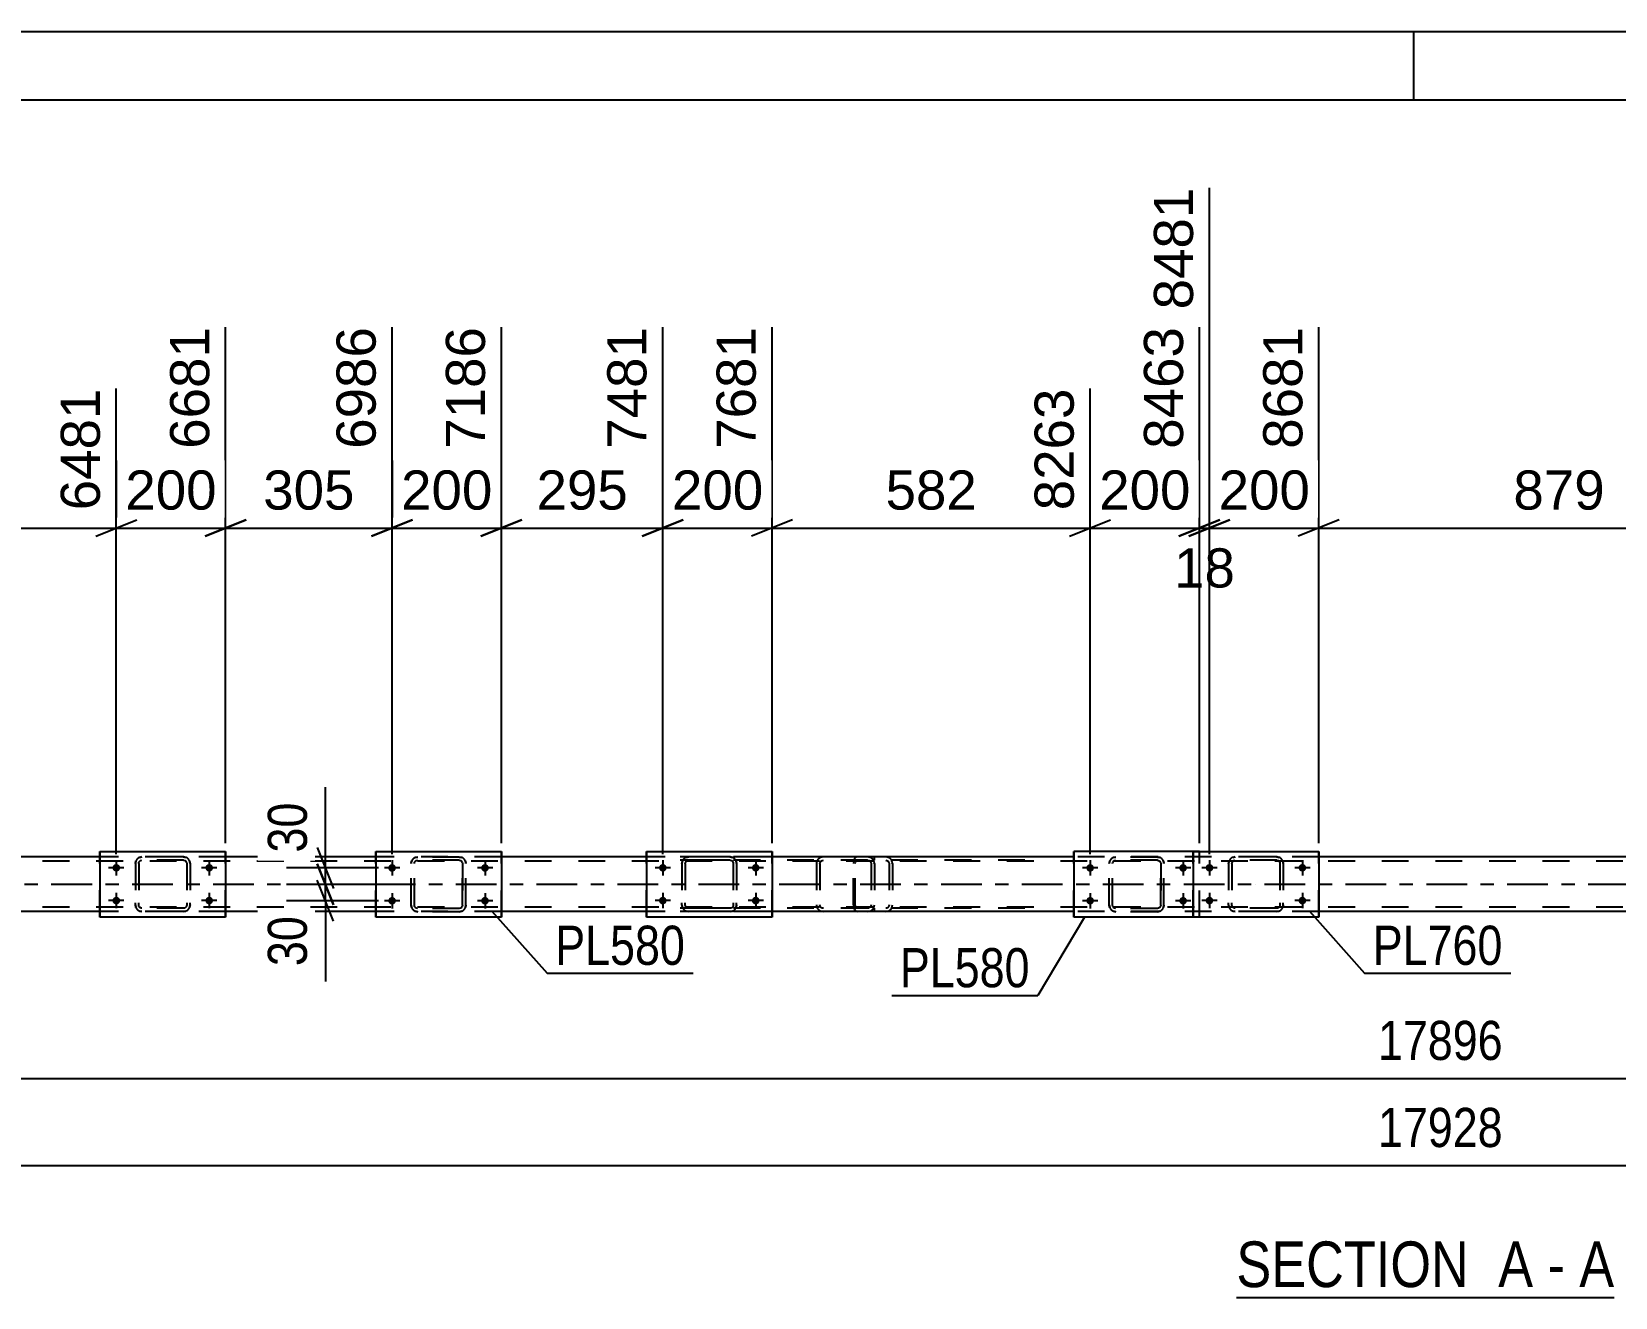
# Model space of a CAD drawing. Header units: millimetres. Extents: x -106 to 735, y -422 to 172.
# Drawn here: x 213.7 to 329.6, y 79.1 to 171.7 of the extents above; entities that cross this region are included whole.
import ezdxf

# ---------------------------------------------------------------- set-up
doc = ezdxf.new("R2010")
doc.units = ezdxf.units.MM
doc.linetypes.add('DXK_LINE_DOT2', pattern=[3.9198, 1.9599, -1.9599])
doc.linetypes.add('DXK_LINE_DOT3', pattern=[5.9187, 2.979, -0.9799, 0.9799, -0.9799])
doc.styles.add('Arial', font='ARIAL.TTF', dxfattribs={"height": 0.2})
doc.styles.add('Arial Narrow', font='ARIALN.TTF', dxfattribs={"height": 0.2})

# ---------------------------------------------------------------- blocks, each defined once
blk = doc.blocks.new('Unknown-717034374-1133')
at = {"color": 5, "linetype": 'Continuous'}
for p, q in [((734.87, 171.74), (-106.13, 171.74)), ((314.87, 166.74), (314.87, 171.74)), ((729.87, 166.74), (-101.13, 166.74))]:
    blk.add_line(p, q, dxfattribs=at)
blk = doc.blocks.new('Unknown-717034374-11 - 5798')
at = {"color": 6, "linetype": 'Continuous'}
blk.add_line((301.89, 79.13), (329.54, 79.13), dxfattribs=at)
at = {"color": 0, "linetype": 'Continuous'}
for points in [[(320, 79.88), (320, 83.38), (301.89, 83.38), (301.89, 79.88)], [(323.61, 79.88), (323.61, 83.38), (321.05, 83.38), (321.05, 79.88)], [(325.93, 79.88), (325.93, 83.38), (324.66, 83.38), (324.66, 79.88)], [(329.54, 79.88), (329.54, 83.38), (326.98, 83.38), (326.98, 79.88)]]:
    blk.add_wipeout(points, dxfattribs=at)
at = {"color": 7, "linetype": 'Continuous', "style": 'Arial Narrow'}
for s, p in [('SECTION ', (301.89, 79.88)), ('A', (321.05, 79.88)), ('A', (326.98, 79.88)), ('-', (324.66, 79.88))]:
    blk.add_text(s, height=3.34, dxfattribs=at).set_placement(p)
blk = doc.blocks.new('Part-717034374-5879 - 5798')
at = {"color": 7, "linetype": 'DXK_LINE_DOT2'}
for p, q in [((274.03, 111.32), (273.95, 111.21)), ((274.14, 111.36), (274.03, 111.32)), ((286.42, 111.36), (274.14, 111.36)), ((275.41, 111.12), (275.41, 111.36)), ((276.42, 111.32), (276.23, 111.36)), ((273.89, 111.06), (273.87, 110.88)), ((273.87, 107.84), (273.87, 110.88)), ((273.95, 111.21), (273.89, 111.06)), ((274, 110.88), (274.01, 110.97)), ((274, 107.84), (274, 110.88)), ((274.01, 110.97), (274.04, 111.04)), ((274.04, 111.04), (274.08, 111.1)), ((274.08, 111.1), (274.14, 111.12)), ((286.42, 111.12), (274.14, 111.12)), ((276.23, 111.12), (276.32, 111.1)), ((276.32, 111.1), (276.41, 111.04)), ((276.41, 111.04), (276.46, 110.97)), ((276.46, 110.97), (276.48, 110.88)), ((276.48, 110.88), (276.48, 107.84)), ((276.71, 110.96), (276.69, 111.06)), ((276.73, 110.88), (276.71, 110.96)), ((276.73, 110.88), (276.73, 107.84)), ((273.87, 107.84), (273.89, 107.65)), ((274.01, 107.74), (274, 107.84)), ((276.48, 107.84), (276.46, 107.74)), ((276.71, 107.75), (276.73, 107.84)), ((273.89, 107.65), (273.95, 107.5)), ((273.95, 107.5), (274.03, 107.39)), ((274.04, 107.67), (274.01, 107.74)), ((274.03, 107.39), (274.14, 107.36)), ((274.08, 107.61), (274.04, 107.67)), ((274.14, 107.6), (274.08, 107.61)), ((286.42, 107.6), (274.14, 107.6)), ((286.42, 107.36), (274.14, 107.36)), ((275.41, 107.36), (275.41, 107.6)), ((276.32, 107.61), (276.23, 107.6)), ((276.23, 107.36), (276.42, 107.39)), ((276.41, 107.67), (276.32, 107.61)), ((276.46, 107.74), (276.41, 107.67)), ((276.69, 107.65), (276.71, 107.75))]:
    blk.add_line(p, q, dxfattribs=at)
for centre, start, end in [((276.24, 110.86), 23.8494, 68.8059), ((276.24, 107.85), 291.1941, 336.1506)]:
    blk.add_arc(centre, 0.492, start, end, dxfattribs=at)
blk = doc.blocks.new('Part-717034374-5827 - 5798')
at = {"color": 7, "linetype": 'DXK_LINE_DOT2'}
for p, q in [((221.62, 111.32), (221.81, 111.36)), ((221.81, 111.36), (221.62, 111.32)), ((224.85, 111.36), (221.81, 111.36)), ((224.85, 111.36), (225.03, 111.32)), ((225.03, 111.32), (224.85, 111.36)), ((221.33, 110.88), (221.36, 111.06)), ((221.36, 111.06), (221.33, 110.88)), ((221.33, 110.88), (221.33, 107.84)), ((221.57, 110.88), (221.58, 110.97)), ((221.57, 110.88), (221.57, 107.84)), ((221.58, 110.97), (221.64, 111.04)), ((221.64, 111.04), (221.71, 111.1)), ((221.71, 111.1), (221.81, 111.12)), ((224.85, 111.12), (221.81, 111.12)), ((224.85, 111.12), (224.94, 111.1)), ((224.94, 111.1), (225.01, 111.04)), ((225.01, 111.04), (225.07, 110.97)), ((225.07, 110.97), (225.09, 110.88)), ((225.09, 110.88), (225.09, 107.84)), ((225.29, 111.06), (225.33, 110.88)), ((225.33, 110.88), (225.29, 111.06)), ((225.33, 110.88), (225.33, 107.84)), ((221.33, 107.84), (221.33, 108)), ((221.36, 107.65), (221.33, 107.84)), ((221.33, 107.84), (221.36, 107.65)), ((221.57, 107.84), (221.57, 108)), ((221.58, 107.74), (221.57, 107.84)), ((225.09, 107.84), (225.07, 107.74)), ((225.09, 108), (225.09, 107.84)), ((225.33, 107.84), (225.29, 107.65)), ((225.29, 107.65), (225.33, 107.84)), ((225.33, 107.84), (225.33, 108)), ((221.64, 107.67), (221.58, 107.74)), ((221.81, 107.36), (221.62, 107.39)), ((221.62, 107.39), (221.81, 107.36)), ((221.71, 107.61), (221.64, 107.67)), ((221.81, 107.6), (221.71, 107.61)), ((224.85, 107.6), (221.81, 107.6)), ((224.85, 107.36), (221.81, 107.36)), ((224.94, 107.61), (224.85, 107.6)), ((225.03, 107.39), (224.85, 107.36)), ((224.85, 107.36), (225.03, 107.39)), ((225.01, 107.67), (224.94, 107.61)), ((225.07, 107.74), (225.01, 107.67))]:
    blk.add_line(p, q, dxfattribs=at)
at = {"color": 7, "linetype": 'DXK_LINE_DOT3'}
blk.add_line((223.33, 109.36), (223.33, 109.36), dxfattribs=at)
at = {"color": 7, "linetype": 'DXK_LINE_DOT2'}
for centre, start, end in [((221.81, 110.88), 112.5, 157.5), ((221.81, 110.88), 112.5, 157.5), ((224.85, 110.88), 22.5, 67.5), ((224.85, 110.88), 22.5, 67.5), ((221.81, 107.84), 202.5, 247.5), ((221.81, 107.84), 202.5, 247.5), ((224.85, 107.84), 292.5, 337.5), ((224.85, 107.84), 292.5, 337.5)]:
    blk.add_arc(centre, 0.48, start, end, dxfattribs=at)
blk = doc.blocks.new('Part-717034374-5832 - 5798')
at = {"color": 2, "linetype": 'Continuous'}
for p, q in [((238.91, 111.75), (238.91, 106.95)), ((238.91, 111.75), (248.11, 111.75)), ((248.11, 111.75), (248.11, 106.95)), ((248.11, 106.95), (238.91, 106.95))]:
    blk.add_line(p, q, dxfattribs=at)
at = {"color": 7, "linetype": 'DXK_LINE_DOT2'}
for p, q in [((238.91, 106.95), (238.91, 111.75)), ((248.11, 106.95), (248.11, 111.75))]:
    blk.add_line(p, q, dxfattribs=at)
blk = doc.blocks.new('Part-717034374-5835 - 5798')
at = {"color": 7, "linetype": 'DXK_LINE_DOT2'}
for p, q in [((261.62, 111.32), (261.8, 111.36)), ((261.8, 111.36), (261.62, 111.32)), ((264.84, 111.36), (261.8, 111.36)), ((264.84, 111.36), (265.03, 111.32)), ((265.03, 111.32), (264.84, 111.36)), ((261.32, 110.88), (261.36, 111.06)), ((261.36, 111.06), (261.32, 110.88)), ((261.32, 110.88), (261.32, 107.84)), ((261.56, 110.88), (261.58, 110.97)), ((261.56, 110.88), (261.56, 107.84)), ((261.58, 110.97), (261.64, 111.04)), ((261.64, 111.04), (261.71, 111.1)), ((261.71, 111.1), (261.8, 111.12)), ((264.84, 111.12), (261.8, 111.12)), ((264.84, 111.12), (264.94, 111.1)), ((264.94, 111.1), (265.01, 111.04)), ((265.01, 111.04), (265.07, 110.97)), ((265.07, 110.97), (265.08, 110.88)), ((265.08, 110.88), (265.08, 107.84)), ((265.29, 111.06), (265.32, 110.88)), ((265.32, 110.88), (265.29, 111.06)), ((265.32, 110.88), (265.32, 107.84)), ((261.32, 107.84), (261.32, 108)), ((261.36, 107.65), (261.32, 107.84)), ((261.32, 107.84), (261.36, 107.65)), ((261.56, 107.84), (261.56, 108)), ((261.58, 107.74), (261.56, 107.84)), ((265.08, 107.84), (265.07, 107.74)), ((265.08, 108), (265.08, 107.84)), ((265.32, 107.84), (265.29, 107.65)), ((265.29, 107.65), (265.32, 107.84)), ((265.32, 107.84), (265.32, 108)), ((261.64, 107.67), (261.58, 107.74)), ((261.8, 107.36), (261.62, 107.39)), ((261.62, 107.39), (261.8, 107.36)), ((261.71, 107.61), (261.64, 107.67)), ((261.8, 107.6), (261.71, 107.61)), ((264.84, 107.6), (261.8, 107.6)), ((264.84, 107.36), (261.8, 107.36)), ((264.94, 107.61), (264.84, 107.6)), ((265.03, 107.39), (264.84, 107.36)), ((264.84, 107.36), (265.03, 107.39)), ((265.01, 107.67), (264.94, 107.61)), ((265.07, 107.74), (265.01, 107.67))]:
    blk.add_line(p, q, dxfattribs=at)
at = {"color": 7, "linetype": 'DXK_LINE_DOT3'}
blk.add_line((263.32, 109.36), (263.32, 109.36), dxfattribs=at)
at = {"color": 7, "linetype": 'DXK_LINE_DOT2'}
for centre, start, end in [((261.8, 110.88), 112.5, 157.5), ((261.8, 110.88), 112.5, 157.5), ((264.84, 110.88), 22.5, 67.5), ((264.84, 110.88), 22.5, 67.5), ((261.8, 107.84), 202.5, 247.5), ((261.8, 107.84), 202.5, 247.5), ((264.84, 107.84), 292.5, 337.5), ((264.84, 107.84), 292.5, 337.5)]:
    blk.add_arc(centre, 0.48, start, end, dxfattribs=at)
blk = doc.blocks.new('Part-717034374-5840 - 5798')
at = {"color": 2, "linetype": 'Continuous'}
for p, q in [((289.99, 111.75), (289.99, 106.95)), ((298.72, 111.75), (289.99, 111.75)), ((299.19, 106.95), (289.99, 106.95)), ((299.19, 106.96), (299.19, 106.95))]:
    blk.add_line(p, q, dxfattribs=at)
at = {"color": 7, "linetype": 'DXK_LINE_DOT2'}
for p, q in [((289.99, 106.95), (289.99, 111.75)), ((299.19, 111.75), (298.72, 111.75)), ((299.19, 106.95), (299.19, 111.75))]:
    blk.add_line(p, q, dxfattribs=at)
blk = doc.blocks.new('Part-717034374-5843 - 5798')
at = {"color": 7, "linetype": 'DXK_LINE_DOT2'}
for p, q in [((301.62, 111.32), (301.8, 111.36)), ((301.8, 111.36), (301.62, 111.32)), ((304.84, 111.36), (301.8, 111.36)), ((304.84, 111.36), (305.03, 111.32)), ((305.03, 111.32), (304.84, 111.36)), ((301.32, 110.88), (301.36, 111.06)), ((301.36, 111.06), (301.32, 110.88)), ((301.32, 110.88), (301.32, 107.84)), ((301.56, 110.88), (301.58, 110.97)), ((301.56, 110.88), (301.56, 107.84)), ((301.58, 110.97), (301.63, 111.04)), ((301.63, 111.04), (301.71, 111.1)), ((301.71, 111.1), (301.8, 111.12)), ((304.84, 111.12), (301.8, 111.12)), ((304.84, 111.12), (304.94, 111.1)), ((304.94, 111.1), (305.01, 111.04)), ((305.01, 111.04), (305.07, 110.97)), ((305.07, 110.97), (305.08, 110.88)), ((305.08, 110.88), (305.08, 107.84)), ((305.29, 111.06), (305.32, 110.88)), ((305.32, 110.88), (305.29, 111.06)), ((305.32, 110.88), (305.32, 107.84)), ((301.32, 107.84), (301.32, 108)), ((301.36, 107.65), (301.32, 107.84)), ((301.32, 107.84), (301.36, 107.65)), ((301.56, 107.84), (301.56, 108)), ((301.58, 107.74), (301.56, 107.84)), ((305.08, 107.84), (305.07, 107.74)), ((305.08, 108), (305.08, 107.84)), ((305.32, 107.84), (305.29, 107.65)), ((305.29, 107.65), (305.32, 107.84)), ((305.32, 107.84), (305.32, 108)), ((301.63, 107.67), (301.58, 107.74)), ((301.8, 107.36), (301.62, 107.39)), ((301.62, 107.39), (301.8, 107.36)), ((301.71, 107.61), (301.63, 107.67)), ((301.8, 107.6), (301.71, 107.61)), ((304.84, 107.6), (301.8, 107.6)), ((304.84, 107.36), (301.8, 107.36)), ((304.94, 107.61), (304.84, 107.6)), ((305.03, 107.39), (304.84, 107.36)), ((304.84, 107.36), (305.03, 107.39)), ((305.01, 107.67), (304.94, 107.61)), ((305.07, 107.74), (305.01, 107.67))]:
    blk.add_line(p, q, dxfattribs=at)
at = {"color": 7, "linetype": 'DXK_LINE_DOT3'}
blk.add_line((303.32, 109.36), (303.32, 109.36), dxfattribs=at)
at = {"color": 7, "linetype": 'DXK_LINE_DOT2'}
for centre, start, end in [((301.8, 110.88), 112.5, 157.5), ((301.8, 110.88), 112.5, 157.5), ((304.84, 110.88), 22.5, 67.5), ((304.84, 110.88), 22.5, 67.5), ((301.8, 107.84), 202.5, 247.5), ((301.8, 107.84), 202.5, 247.5), ((304.84, 107.84), 292.5, 337.5), ((304.84, 107.84), 292.5, 337.5)]:
    blk.add_arc(centre, 0.48, start, end, dxfattribs=at)
blk = doc.blocks.new('Part-717034374-5848 - 5798')
at = {"color": 2, "linetype": 'Continuous'}
for p, q in [((298.72, 111.76), (298.72, 106.96)), ((298.72, 111.76), (307.92, 111.76)), ((307.92, 111.76), (307.92, 106.96)), ((307.92, 106.96), (298.72, 106.96))]:
    blk.add_line(p, q, dxfattribs=at)
at = {"color": 7, "linetype": 'DXK_LINE_DOT2'}
for p, q in [((298.72, 106.96), (298.72, 111.76)), ((307.92, 106.96), (307.92, 111.76))]:
    blk.add_line(p, q, dxfattribs=at)
blk = doc.blocks.new('Part-717034374-5901 - 5798')
at = {"color": 7, "linetype": 'DXK_LINE_DOT2'}
for p, q in [((274.9, 111.36), (259.77, 111.36)), ((271.67, 111.36), (271.47, 111.32)), ((275.1, 111.32), (274.9, 111.36)), ((274.9, 111.12), (259.77, 111.12)), ((271.17, 110.96), (271.16, 110.88)), ((271.16, 110.88), (271.16, 107.84)), ((271.2, 111.06), (271.17, 110.96)), ((271.41, 110.88), (271.43, 110.97)), ((271.41, 110.88), (271.41, 107.84)), ((271.43, 110.97), (271.49, 111.04)), ((271.49, 111.04), (271.57, 111.1)), ((271.57, 111.1), (271.67, 111.12)), ((274.9, 111.12), (275, 111.1)), ((275, 111.1), (275.08, 111.04)), ((275.08, 111.04), (275.14, 110.97)), ((275.14, 110.97), (275.16, 110.88)), ((275.16, 110.88), (275.16, 107.84)), ((275.39, 110.96), (275.37, 111.06)), ((275.41, 110.88), (275.39, 110.96)), ((275.41, 110.88), (275.41, 107.84)), ((271.16, 107.84), (271.17, 107.75)), ((271.43, 107.74), (271.41, 107.84)), ((275.16, 107.84), (275.14, 107.74)), ((275.39, 107.75), (275.41, 107.84)), ((274.9, 107.6), (259.77, 107.6)), ((274.9, 107.36), (259.77, 107.36)), ((271.17, 107.75), (271.2, 107.65)), ((271.49, 107.67), (271.43, 107.74)), ((271.47, 107.39), (271.67, 107.36)), ((271.57, 107.61), (271.49, 107.67)), ((271.67, 107.6), (271.57, 107.61)), ((275, 107.61), (274.9, 107.6)), ((274.9, 107.36), (275.1, 107.39)), ((275.08, 107.67), (275, 107.61)), ((275.14, 107.74), (275.08, 107.67)), ((275.37, 107.65), (275.39, 107.75))]:
    blk.add_line(p, q, dxfattribs=at)
for centre, start, end in [((271.65, 110.85), 110.7583, 155.68), ((274.92, 110.85), 24.32, 69.2417), ((271.65, 107.86), 204.32, 249.2417), ((274.92, 107.86), 290.7583, 335.68)]:
    blk.add_arc(centre, 0.496, start, end, dxfattribs=at)
blk = doc.blocks.new('Part-717034374-5970 - 5798')
at = {"color": 2, "linetype": 'Continuous'}
for p, q in [((218.73, 111.36), (197.03, 111.36)), ((238.91, 111.36), (227.93, 111.36)), ((258.72, 111.36), (248.11, 111.36)), ((289.99, 111.36), (267.92, 111.36)), ((340.96, 111.36), (307.92, 111.36)), ((218.73, 107.36), (197.03, 107.36)), ((238.91, 107.36), (227.93, 107.36)), ((258.72, 107.36), (248.11, 107.36)), ((289.99, 107.36), (267.92, 107.36)), ((340.96, 107.36), (307.92, 107.36))]:
    blk.add_line(p, q, dxfattribs=at)
at = {"color": 7, "linetype": 'DXK_LINE_DOT2'}
for p, q in [((227.93, 111.36), (218.73, 111.36)), ((248.11, 111.36), (238.91, 111.36)), ((267.92, 111.36), (258.72, 111.36)), ((307.92, 111.36), (289.99, 111.36)), ((635.92, 111.04), (-39.33, 111.04)), ((635.92, 107.68), (-39.33, 107.68)), ((227.93, 107.36), (218.73, 107.36)), ((248.11, 107.36), (238.91, 107.36)), ((267.92, 107.36), (258.72, 107.36)), ((307.92, 107.36), (289.99, 107.36))]:
    blk.add_line(p, q, dxfattribs=at)
at = {"color": 7, "linetype": 'DXK_LINE_DOT3'}
blk.add_line((-39.33, 109.36), (635.92, 109.36), dxfattribs=at)
blk = doc.blocks.new('Bolt-717034374-6019 - 5798')
at = {"linetype": 'Continuous'}
for points in [[(240.11, 110.27, -1), (240.11, 110.83, -1)], [(246.91, 110.27, -1), (246.91, 110.83, -1)], [(240.11, 107.87, -1), (240.11, 108.43, -1)], [(246.91, 107.87, -1), (246.91, 108.43, -1)]]:
    blk.add_hatch(color=1, dxfattribs=at).paths.add_polyline_path(points)
at = {"color": 1, "linetype": 'Continuous'}
for p, q in [((240.67, 110.55), (239.55, 110.55)), ((240.11, 111.11), (240.11, 109.99)), ((247.47, 110.55), (246.35, 110.55)), ((246.91, 111.11), (246.91, 109.99)), ((240.67, 108.15), (239.55, 108.15)), ((240.11, 108.71), (240.11, 107.59)), ((247.47, 108.15), (246.35, 108.15)), ((246.91, 108.71), (246.91, 107.59))]:
    blk.add_line(p, q, dxfattribs=at)
blk = doc.blocks.new('Bolt-717034374-6020 - 5798')
at = {"linetype": 'Continuous'}
for points in [[(219.93, 110.28, -1), (219.93, 110.84, -1)], [(226.73, 110.28, -1), (226.73, 110.84, -1)], [(219.93, 107.88, -1), (219.93, 108.44, -1)], [(226.73, 107.88, -1), (226.73, 108.44, -1)]]:
    blk.add_hatch(color=1, dxfattribs=at).paths.add_polyline_path(points)
at = {"color": 1, "linetype": 'Continuous'}
for p, q in [((220.49, 110.56), (219.37, 110.56)), ((219.93, 111.12), (219.93, 110)), ((227.29, 110.56), (226.17, 110.56)), ((226.73, 111.12), (226.73, 110)), ((220.49, 108.16), (219.37, 108.16)), ((219.93, 108.72), (219.93, 107.6)), ((227.29, 108.16), (226.17, 108.16)), ((226.73, 108.72), (226.73, 107.6))]:
    blk.add_line(p, q, dxfattribs=at)
blk = doc.blocks.new('Bolt-717034374-6021 - 5798')
at = {"linetype": 'Continuous'}
for points in [[(291.19, 110.27, -1), (291.19, 110.83, -1)], [(297.99, 110.27, -1), (297.99, 110.83, -1)], [(291.19, 107.87, -1), (291.19, 108.43, -1)], [(297.99, 107.87, -1), (297.99, 108.43, -1)]]:
    blk.add_hatch(color=1, dxfattribs=at).paths.add_polyline_path(points)
at = {"color": 1, "linetype": 'Continuous'}
for p, q in [((291.75, 110.55), (290.63, 110.55)), ((291.19, 111.11), (291.19, 109.99)), ((298.55, 110.55), (297.43, 110.55)), ((297.99, 111.11), (297.99, 109.99)), ((291.75, 108.15), (290.63, 108.15)), ((291.19, 108.71), (291.19, 107.59)), ((298.55, 108.15), (297.43, 108.15)), ((297.99, 108.71), (297.99, 107.59))]:
    blk.add_line(p, q, dxfattribs=at)
blk = doc.blocks.new('Bolt-717034374-6022 - 5798')
at = {"linetype": 'Continuous'}
for points in [[(259.92, 110.28, -1), (259.92, 110.84, -1)], [(266.72, 110.28, -1), (266.72, 110.84, -1)], [(259.92, 107.88, -1), (259.92, 108.44, -1)], [(266.72, 107.88, -1), (266.72, 108.44, -1)]]:
    blk.add_hatch(color=1, dxfattribs=at).paths.add_polyline_path(points)
at = {"color": 1, "linetype": 'Continuous'}
for p, q in [((260.48, 110.56), (259.36, 110.56)), ((259.92, 111.12), (259.92, 110)), ((267.28, 110.56), (266.16, 110.56)), ((266.72, 111.12), (266.72, 110)), ((260.48, 108.16), (259.36, 108.16)), ((259.92, 108.72), (259.92, 107.6)), ((267.28, 108.16), (266.16, 108.16)), ((266.72, 108.72), (266.72, 107.6))]:
    blk.add_line(p, q, dxfattribs=at)
blk = doc.blocks.new('Bolt-717034374-6023 - 5798')
at = {"linetype": 'Continuous'}
for points in [[(299.92, 110.28, -1), (299.92, 110.84, -1)], [(306.72, 110.28, -1), (306.72, 110.84, -1)], [(299.92, 107.88, -1), (299.92, 108.44, -1)], [(306.72, 107.88, -1), (306.72, 108.44, -1)]]:
    blk.add_hatch(color=1, dxfattribs=at).paths.add_polyline_path(points)
at = {"color": 1, "linetype": 'Continuous'}
for p, q in [((300.48, 110.56), (299.36, 110.56)), ((299.92, 111.12), (299.92, 110)), ((307.28, 110.56), (306.16, 110.56)), ((306.72, 111.12), (306.72, 110)), ((300.48, 108.16), (299.36, 108.16)), ((299.92, 108.72), (299.92, 107.6)), ((307.28, 108.16), (306.16, 108.16)), ((306.72, 108.72), (306.72, 107.6))]:
    blk.add_line(p, q, dxfattribs=at)
blk = doc.blocks.new('Part-717034374-6077 - 5798')
at = {"color": 7, "linetype": 'DXK_LINE_DOT2'}
for p, q in [((292.88, 111.32), (293.07, 111.35)), ((293.07, 111.35), (292.88, 111.32)), ((296.11, 111.35), (293.07, 111.35)), ((296.11, 111.35), (296.29, 111.32)), ((296.29, 111.32), (296.11, 111.35)), ((292.59, 110.87), (292.62, 111.06)), ((292.62, 111.06), (292.59, 110.87)), ((292.59, 107.83), (292.59, 110.87)), ((292.59, 107.83), (292.59, 110.87)), ((292.83, 110.87), (292.84, 110.97)), ((292.83, 107.83), (292.83, 110.87)), ((292.83, 107.83), (292.83, 110.87)), ((292.84, 110.97), (292.9, 111.04)), ((292.9, 111.04), (292.97, 111.1)), ((292.97, 111.1), (293.07, 111.11)), ((296.11, 111.11), (293.07, 111.11)), ((296.11, 111.11), (296.2, 111.1)), ((296.2, 111.1), (296.28, 111.04)), ((296.28, 111.04), (296.33, 110.97)), ((296.33, 110.97), (296.35, 110.87)), ((296.35, 107.83), (296.35, 110.87)), ((296.35, 110.87), (296.35, 107.83)), ((296.55, 111.06), (296.59, 110.87)), ((296.59, 110.87), (296.55, 111.06)), ((296.59, 107.83), (296.59, 110.87)), ((296.59, 107.83), (296.59, 110.87)), ((292.62, 107.65), (292.59, 107.83)), ((292.59, 107.83), (292.62, 107.65)), ((292.84, 107.74), (292.83, 107.83)), ((296.35, 107.83), (296.33, 107.74)), ((296.59, 107.83), (296.55, 107.65)), ((296.55, 107.65), (296.59, 107.83)), ((292.9, 107.66), (292.84, 107.74)), ((293.07, 107.35), (292.88, 107.39)), ((292.88, 107.39), (293.07, 107.35)), ((292.97, 107.61), (292.9, 107.66)), ((293.07, 107.59), (292.97, 107.61)), ((296.11, 107.59), (293.07, 107.59)), ((296.11, 107.35), (293.07, 107.35)), ((296.2, 107.61), (296.11, 107.59)), ((296.29, 107.39), (296.11, 107.35)), ((296.11, 107.35), (296.29, 107.39)), ((296.28, 107.66), (296.2, 107.61)), ((296.33, 107.74), (296.28, 107.66))]:
    blk.add_line(p, q, dxfattribs=at)
at = {"color": 7, "linetype": 'DXK_LINE_DOT3'}
blk.add_line((294.59, 109.35), (294.59, 109.35), dxfattribs=at)
at = {"color": 7, "linetype": 'DXK_LINE_DOT2'}
for centre, start, end in [((293.07, 110.87), 112.5, 157.5), ((293.07, 110.87), 112.5, 157.5), ((296.11, 110.87), 22.5, 67.5), ((296.11, 110.87), 22.5, 67.5), ((293.07, 107.83), 202.5, 247.5), ((293.07, 107.83), 202.5, 247.5), ((296.11, 107.83), 292.5, 337.5), ((296.11, 107.83), 292.5, 337.5)]:
    blk.add_arc(centre, 0.48, start, end, dxfattribs=at)
blk = doc.blocks.new('Part-717034374-6105 - 5798')
at = {"color": 2, "linetype": 'Continuous'}
for p, q in [((218.73, 111.76), (218.73, 106.96)), ((218.73, 111.76), (227.93, 111.76)), ((227.93, 111.76), (227.93, 106.96)), ((227.93, 106.96), (218.73, 106.96))]:
    blk.add_line(p, q, dxfattribs=at)
at = {"color": 7, "linetype": 'DXK_LINE_DOT2'}
for p, q in [((218.73, 106.96), (218.73, 111.76)), ((227.93, 106.96), (227.93, 111.76))]:
    blk.add_line(p, q, dxfattribs=at)
blk = doc.blocks.new('Part-717034374-6106 - 5798')
at = {"color": 2, "linetype": 'Continuous'}
for p, q in [((258.72, 111.76), (258.72, 106.96)), ((258.72, 111.76), (267.92, 111.76)), ((267.92, 111.76), (267.92, 106.96)), ((267.92, 106.96), (258.72, 106.96))]:
    blk.add_line(p, q, dxfattribs=at)
at = {"color": 7, "linetype": 'DXK_LINE_DOT2'}
for p, q in [((258.72, 106.96), (258.72, 111.76)), ((267.92, 106.96), (267.92, 111.76))]:
    blk.add_line(p, q, dxfattribs=at)
blk = doc.blocks.new('Part-717034374-7997 - 5798')
at = {"color": 7, "linetype": 'DXK_LINE_DOT2'}
for p, q in [((241.8, 111.32), (241.99, 111.35)), ((241.99, 111.35), (241.8, 111.32)), ((245.03, 111.35), (241.99, 111.35)), ((245.03, 111.35), (245.21, 111.32)), ((245.21, 111.32), (245.03, 111.35)), ((241.51, 110.87), (241.54, 111.06)), ((241.54, 111.06), (241.51, 110.87)), ((241.51, 107.83), (241.51, 110.87)), ((241.51, 107.83), (241.51, 110.87)), ((241.75, 110.87), (241.76, 110.97)), ((241.75, 107.83), (241.75, 110.87)), ((241.75, 107.83), (241.75, 110.87)), ((241.76, 110.97), (241.82, 111.04)), ((241.82, 111.04), (241.89, 111.1)), ((241.89, 111.1), (241.99, 111.11)), ((245.03, 111.11), (241.99, 111.11)), ((245.03, 111.11), (245.12, 111.1)), ((245.12, 111.1), (245.2, 111.04)), ((245.2, 111.04), (245.25, 110.97)), ((245.25, 110.97), (245.27, 110.87)), ((245.27, 107.83), (245.27, 110.87)), ((245.27, 110.87), (245.27, 107.83)), ((245.47, 111.06), (245.51, 110.87)), ((245.51, 110.87), (245.47, 111.06)), ((245.51, 107.83), (245.51, 110.87)), ((245.51, 107.83), (245.51, 110.87)), ((241.54, 107.65), (241.51, 107.83)), ((241.51, 107.83), (241.54, 107.65)), ((241.76, 107.74), (241.75, 107.83)), ((245.27, 107.83), (245.25, 107.74)), ((245.51, 107.83), (245.47, 107.65)), ((245.47, 107.65), (245.51, 107.83)), ((241.82, 107.66), (241.76, 107.74)), ((241.99, 107.35), (241.8, 107.39)), ((241.8, 107.39), (241.99, 107.35)), ((241.89, 107.61), (241.82, 107.66)), ((241.99, 107.59), (241.89, 107.61)), ((245.03, 107.59), (241.99, 107.59)), ((245.03, 107.35), (241.99, 107.35)), ((245.12, 107.61), (245.03, 107.59)), ((245.21, 107.39), (245.03, 107.35)), ((245.03, 107.35), (245.21, 107.39)), ((245.2, 107.66), (245.12, 107.61)), ((245.25, 107.74), (245.2, 107.66))]:
    blk.add_line(p, q, dxfattribs=at)
at = {"color": 7, "linetype": 'DXK_LINE_DOT3'}
blk.add_line((243.51, 109.35), (243.51, 109.35), dxfattribs=at)
at = {"color": 7, "linetype": 'DXK_LINE_DOT2'}
for centre, start, end in [((241.99, 110.87), 112.5, 157.5), ((241.99, 110.87), 112.5, 157.5), ((245.03, 110.87), 22.5, 67.5), ((245.03, 110.87), 22.5, 67.5), ((241.99, 107.83), 202.5, 247.5), ((241.99, 107.83), 202.5, 247.5), ((245.03, 107.83), 292.5, 337.5), ((245.03, 107.83), 292.5, 337.5)]:
    blk.add_arc(centre, 0.48, start, end, dxfattribs=at)
blk = doc.blocks.new('StraightDimension-717034374-10061 - 5798')
at = {"color": 7, "linetype": 'Continuous'}
blk.add_line((-39.33, 95.15), (672.96, 95.15), dxfattribs=at)
at = {"color": 0}
blk.add_wipeout([(321.99, 95.9), (321.99, 100.1), (311.65, 100.1), (311.65, 95.9)], dxfattribs=at)
at = {"color": 3, "style": 'Arial Narrow'}
blk.add_text('17896', height=2.863, dxfattribs=at).set_placement((312.25, 96.5))
blk = doc.blocks.new('StraightDimension-717034374-43782 - 5798')
at = {"color": 7, "linetype": 'Continuous'}
for p, q in [((299.92, 111.56), (299.92, 160.32)), ((299.19, 112.36), (299.19, 150.12)), ((297.69, 134.82), (300.69, 136.02)), ((301.42, 136.02), (298.42, 134.82)), ((299.19, 135.42), (299.92, 135.42))]:
    blk.add_line(p, q, dxfattribs=at)
at = {"color": 0, "linetype": 'Continuous'}
blk.add_wipeout([(299.32, 160.92), (295.12, 160.92), (295.12, 150.82), (299.32, 150.82)], dxfattribs=at)
at = {"color": 3, "linetype": 'Continuous', "style": 'Arial'}
blk.add_text('8481', height=2.865, rotation=90.0002, dxfattribs=at).set_placement((298.72, 151.42))
at = {"color": 0}
blk.add_wipeout([(302.38, 130.47), (302.38, 134.67), (296.73, 134.67), (296.73, 130.47)], dxfattribs=at)
at = {"color": 3, "style": 'Arial'}
blk.add_text('18', height=2.865, dxfattribs=at).set_placement((297.33, 131.07))
blk = doc.blocks.new('StraightDimension-717034374-43784 - 5798')
at = {"color": 7, "linetype": 'Continuous'}
for p, q in [((267.92, 112.36), (267.92, 150.12)), ((291.19, 111.55), (291.19, 145.62)), ((269.42, 136.02), (266.42, 134.82)), ((289.69, 134.82), (292.69, 136.02)), ((267.92, 135.42), (291.19, 135.42))]:
    blk.add_line(p, q, dxfattribs=at)
at = {"color": 0}
blk.add_wipeout([(283.49, 136.17), (283.49, 140.37), (275.62, 140.37), (275.62, 136.17)], dxfattribs=at)
at = {"color": 3, "style": 'Arial'}
blk.add_text('582', height=2.865, dxfattribs=at).set_placement((276.22, 136.77))
at = {"color": 0, "linetype": 'Continuous'}
blk.add_wipeout([(290.59, 146.22), (286.39, 146.22), (286.39, 136.12), (290.59, 136.12)], dxfattribs=at)
at = {"color": 3, "linetype": 'Continuous', "style": 'Arial'}
blk.add_text('8263', height=2.865, rotation=90.0002, dxfattribs=at).set_placement((289.99, 136.72))
blk = doc.blocks.new('StraightDimension-717034374-43786 - 5798')
at = {"color": 7, "linetype": 'Continuous'}
for p, q in [((248.11, 112.36), (248.11, 150.12)), ((259.92, 111.56), (259.92, 150.12)), ((246.61, 134.82), (249.61, 136.02)), ((261.42, 136.02), (258.42, 134.82)), ((248.11, 135.42), (259.92, 135.42))]:
    blk.add_line(p, q, dxfattribs=at)
at = {"color": 0}
blk.add_wipeout([(257.95, 136.17), (257.95, 140.37), (250.08, 140.37), (250.08, 136.17)], dxfattribs=at)
at = {"color": 3, "style": 'Arial'}
blk.add_text('295', height=2.865, dxfattribs=at).set_placement((250.68, 136.77))
at = {"color": 0, "linetype": 'Continuous'}
blk.add_wipeout([(259.32, 150.72), (255.12, 150.72), (255.12, 140.62), (259.32, 140.62)], dxfattribs=at)
at = {"color": 3, "linetype": 'Continuous', "style": 'Arial'}
blk.add_text('7481', height=2.865, rotation=90.0002, dxfattribs=at).set_placement((258.72, 141.22))
blk = doc.blocks.new('StraightDimension-717034374-6219 - 5798')
at = {"color": 7, "linetype": 'Continuous'}
blk.add_line((-39.97, 88.78), (673.6, 88.78), dxfattribs=at)
at = {"color": 0}
blk.add_wipeout([(321.99, 89.53), (321.99, 93.73), (311.65, 93.73), (311.65, 89.53)], dxfattribs=at)
at = {"color": 3, "style": 'Arial Narrow'}
blk.add_text('17928', height=2.863, dxfattribs=at).set_placement((312.25, 90.13))
blk = doc.blocks.new('StraightDimension-717034374-14061 - 5798')
at = {"color": 7, "linetype": 'Continuous'}
for p, q in [((235.23, 110.55), (235.23, 116.46)), ((235.23, 110.55), (235.23, 116.46)), ((234.63, 112.05), (235.83, 109.05)), ((239.11, 110.55), (232.38, 110.55)), ((235.83, 107.85), (234.63, 110.85)), ((235.23, 109.35), (235.23, 110.55)), ((240.51, 109.35), (232.38, 109.35))]:
    blk.add_line(p, q, dxfattribs=at)
at = {"color": 0}
blk.add_wipeout([(234.48, 115.94), (230.28, 115.94), (230.28, 111.08), (234.48, 111.08)], dxfattribs=at)
at = {"color": 3, "style": 'Arial Narrow'}
blk.add_text('30', height=2.863, rotation=90.0002, dxfattribs=at).set_placement((233.88, 111.68))
blk = doc.blocks.new('StraightDimension-717034374-14062 - 5798')
at = {"color": 7, "linetype": 'Continuous'}
for p, q in [((234.63, 110.85), (235.83, 107.85)), ((240.51, 109.35), (232.38, 109.35)), ((235.83, 106.65), (234.63, 109.65)), ((235.23, 108.15), (235.23, 109.35)), ((239.11, 108.15), (232.38, 108.15)), ((235.23, 108.15), (235.23, 102.25)), ((235.23, 108.15), (235.23, 102.25))]:
    blk.add_line(p, q, dxfattribs=at)
at = {"color": 0}
blk.add_wipeout([(234.48, 107.63), (230.28, 107.63), (230.28, 102.77), (234.48, 102.77)], dxfattribs=at)
at = {"color": 3, "style": 'Arial Narrow'}
blk.add_text('30', height=2.863, rotation=90.0002, dxfattribs=at).set_placement((233.88, 103.37))
blk = doc.blocks.new('StraightDimension-717034374-43780 - 5798')
at = {"color": 7, "linetype": 'Continuous'}
for p, q in [((307.92, 112.36), (307.92, 150.12)), ((343.07, 115.58), (343.07, 145.62)), ((309.42, 136.02), (306.42, 134.82)), ((341.57, 134.82), (344.57, 136.02)), ((307.92, 135.42), (343.07, 135.42))]:
    blk.add_line(p, q, dxfattribs=at)
at = {"color": 0}
blk.add_wipeout([(329.43, 136.17), (329.43, 140.37), (321.56, 140.37), (321.56, 136.17)], dxfattribs=at)
at = {"color": 3, "style": 'Arial'}
blk.add_text('879', height=2.865, dxfattribs=at).set_placement((322.16, 136.77))
at = {"color": 0, "linetype": 'Continuous'}
blk.add_wipeout([(342.47, 146.22), (338.27, 146.22), (338.27, 136.12), (342.47, 136.12)], dxfattribs=at)
at = {"color": 3, "linetype": 'Continuous', "style": 'Arial'}
blk.add_text('9560', height=2.865, rotation=90.0002, dxfattribs=at).set_placement((341.87, 136.72))
blk = doc.blocks.new('StraightDimension-717034374-43781 - 5798')
at = {"color": 7, "linetype": 'Continuous'}
for p, q in [((299.92, 111.56), (299.92, 160.32)), ((307.92, 112.36), (307.92, 150.12)), ((298.42, 134.82), (301.42, 136.02)), ((309.42, 136.02), (306.42, 134.82)), ((299.92, 135.42), (307.92, 135.42))]:
    blk.add_line(p, q, dxfattribs=at)
at = {"color": 0}
blk.add_wipeout([(307.86, 136.17), (307.86, 140.37), (299.99, 140.37), (299.99, 136.17)], dxfattribs=at)
at = {"color": 3, "style": 'Arial'}
blk.add_text('200', height=2.865, dxfattribs=at).set_placement((300.59, 136.77))
at = {"color": 0, "linetype": 'Continuous'}
blk.add_wipeout([(307.32, 150.72), (303.12, 150.72), (303.12, 140.62), (307.32, 140.62)], dxfattribs=at)
at = {"color": 3, "linetype": 'Continuous', "style": 'Arial'}
blk.add_text('8681', height=2.865, rotation=90.0002, dxfattribs=at).set_placement((306.72, 141.22))
blk = doc.blocks.new('StraightDimension-717034374-43783 - 5798')
at = {"color": 7, "linetype": 'Continuous'}
for p, q in [((299.19, 112.36), (299.19, 150.12)), ((291.19, 111.55), (291.19, 145.62)), ((289.69, 134.82), (292.69, 136.02)), ((300.69, 136.02), (297.69, 134.82)), ((291.19, 135.42), (299.19, 135.42))]:
    blk.add_line(p, q, dxfattribs=at)
at = {"color": 0}
blk.add_wipeout([(299.12, 136.17), (299.12, 140.37), (291.25, 140.37), (291.25, 136.17)], dxfattribs=at)
at = {"color": 3, "style": 'Arial'}
blk.add_text('200', height=2.865, dxfattribs=at).set_placement((291.85, 136.77))
at = {"color": 0, "linetype": 'Continuous'}
blk.add_wipeout([(298.59, 150.72), (294.39, 150.72), (294.39, 140.62), (298.59, 140.62)], dxfattribs=at)
at = {"color": 3, "linetype": 'Continuous', "style": 'Arial'}
blk.add_text('8463', height=2.865, rotation=90.0002, dxfattribs=at).set_placement((297.99, 141.22))
blk = doc.blocks.new('StraightDimension-717034374-43785 - 5798')
at = {"color": 7, "linetype": 'Continuous'}
for p, q in [((259.92, 111.56), (259.92, 150.12)), ((267.92, 112.36), (267.92, 150.12)), ((258.42, 134.82), (261.42, 136.02)), ((269.42, 136.02), (266.42, 134.82)), ((259.92, 135.42), (267.92, 135.42))]:
    blk.add_line(p, q, dxfattribs=at)
at = {"color": 0}
blk.add_wipeout([(267.86, 136.17), (267.86, 140.37), (259.99, 140.37), (259.99, 136.17)], dxfattribs=at)
at = {"color": 3, "style": 'Arial'}
blk.add_text('200', height=2.865, dxfattribs=at).set_placement((260.59, 136.77))
at = {"color": 0, "linetype": 'Continuous'}
blk.add_wipeout([(267.32, 150.72), (263.12, 150.72), (263.12, 140.62), (267.32, 140.62)], dxfattribs=at)
at = {"color": 3, "linetype": 'Continuous', "style": 'Arial'}
blk.add_text('7681', height=2.865, rotation=90.0002, dxfattribs=at).set_placement((266.72, 141.22))
blk = doc.blocks.new('StraightDimension-717034374-43787 - 5798')
at = {"color": 7, "linetype": 'Continuous'}
for p, q in [((240.11, 111.55), (240.11, 150.12)), ((248.11, 112.36), (248.11, 150.12)), ((238.61, 134.82), (241.61, 136.02)), ((249.61, 136.02), (246.61, 134.82)), ((240.11, 135.42), (248.11, 135.42))]:
    blk.add_line(p, q, dxfattribs=at)
at = {"color": 0}
blk.add_wipeout([(248.04, 136.17), (248.04, 140.37), (240.17, 140.37), (240.17, 136.17)], dxfattribs=at)
at = {"color": 3, "style": 'Arial'}
blk.add_text('200', height=2.865, dxfattribs=at).set_placement((240.77, 136.77))
at = {"color": 0, "linetype": 'Continuous'}
blk.add_wipeout([(247.51, 150.72), (243.31, 150.72), (243.31, 140.62), (247.51, 140.62)], dxfattribs=at)
at = {"color": 3, "linetype": 'Continuous', "style": 'Arial'}
blk.add_text('7186', height=2.865, rotation=90.0002, dxfattribs=at).set_placement((246.91, 141.22))
blk = doc.blocks.new('StraightDimension-717034374-43788 - 5798')
at = {"color": 7, "linetype": 'Continuous'}
for p, q in [((227.93, 112.36), (227.93, 150.12)), ((240.11, 111.55), (240.11, 150.12)), ((226.43, 134.82), (229.43, 136.02)), ((241.61, 136.02), (238.61, 134.82)), ((227.93, 135.42), (240.11, 135.42))]:
    blk.add_line(p, q, dxfattribs=at)
at = {"color": 0}
blk.add_wipeout([(237.95, 136.17), (237.95, 140.37), (230.08, 140.37), (230.08, 136.17)], dxfattribs=at)
at = {"color": 3, "style": 'Arial'}
blk.add_text('305', height=2.865, dxfattribs=at).set_placement((230.68, 136.77))
at = {"color": 0, "linetype": 'Continuous'}
blk.add_wipeout([(239.51, 150.72), (235.31, 150.72), (235.31, 140.62), (239.51, 140.62)], dxfattribs=at)
at = {"color": 3, "linetype": 'Continuous', "style": 'Arial'}
blk.add_text('6986', height=2.865, rotation=90.0002, dxfattribs=at).set_placement((238.91, 141.22))
blk = doc.blocks.new('StraightDimension-717034374-43789 - 5798')
at = {"color": 7, "linetype": 'Continuous'}
for p, q in [((227.93, 112.36), (227.93, 150.12)), ((219.93, 111.56), (219.93, 145.62)), ((218.43, 134.82), (221.43, 136.02)), ((229.43, 136.02), (226.43, 134.82)), ((219.93, 135.42), (227.93, 135.42))]:
    blk.add_line(p, q, dxfattribs=at)
at = {"color": 0}
blk.add_wipeout([(227.86, 136.17), (227.86, 140.37), (219.99, 140.37), (219.99, 136.17)], dxfattribs=at)
at = {"color": 3, "style": 'Arial'}
blk.add_text('200', height=2.865, dxfattribs=at).set_placement((220.59, 136.77))
at = {"color": 0, "linetype": 'Continuous'}
blk.add_wipeout([(227.33, 150.72), (223.13, 150.72), (223.13, 140.62), (227.33, 140.62)], dxfattribs=at)
at = {"color": 3, "linetype": 'Continuous', "style": 'Arial'}
blk.add_text('6681', height=2.865, rotation=90.0002, dxfattribs=at).set_placement((226.73, 141.22))
blk = doc.blocks.new('StraightDimension-717034374-43790 - 5798')
at = {"color": 7, "linetype": 'Continuous'}
for p, q in [((197.03, 112.36), (197.03, 150.12)), ((219.93, 111.56), (219.93, 145.62)), ((198.53, 136.02), (195.53, 134.82)), ((218.43, 134.82), (221.43, 136.02)), ((197.03, 135.42), (219.93, 135.42))]:
    blk.add_line(p, q, dxfattribs=at)
at = {"color": 0}
blk.add_wipeout([(212.41, 136.17), (212.41, 140.37), (204.54, 140.37), (204.54, 136.17)], dxfattribs=at)
at = {"color": 3, "style": 'Arial'}
blk.add_text('572', height=2.865, dxfattribs=at).set_placement((205.14, 136.77))
at = {"color": 0, "linetype": 'Continuous'}
blk.add_wipeout([(219.33, 146.22), (215.13, 146.22), (215.13, 136.12), (219.33, 136.12)], dxfattribs=at)
at = {"color": 3, "linetype": 'Continuous', "style": 'Arial'}
blk.add_text('6481', height=2.865, rotation=90.0002, dxfattribs=at).set_placement((218.73, 136.72))
blk = doc.blocks.new('Mark-717034374-5828 - 5798')
at = {"color": 30, "linetype": 'Continuous'}
for p, q in [((247.42, 107.39), (251.45, 102.86)), ((251.45, 102.86), (262.15, 102.86))]:
    blk.add_line(p, q, dxfattribs=at)
at = {"color": 0}
blk.add_wipeout([(261.55, 103.46), (261.55, 106.46), (252.05, 106.46), (252.05, 103.46)], dxfattribs=at)
blk.add_wipeout([(261.55, 103.46), (261.55, 106.46), (252.05, 106.46), (252.05, 103.46)], dxfattribs=at)
at = {"color": 3, "style": 'Arial Narrow'}
blk.add_text('PL580', height=2.863, dxfattribs=at).set_placement((252.05, 103.46))
blk = doc.blocks.new('Mark-717034374-5836 - 5798')
at = {"color": 30, "linetype": 'Continuous'}
for p in [(290.77, 106.95), (276.67, 101.22)]:
    blk.add_line(p, (287.37, 101.22), dxfattribs=at)
at = {"color": 0}
blk.add_wipeout([(286.77, 101.82), (286.77, 104.82), (277.27, 104.82), (277.27, 101.82)], dxfattribs=at)
blk.add_wipeout([(286.77, 101.82), (286.77, 104.82), (277.27, 104.82), (277.27, 101.82)], dxfattribs=at)
at = {"color": 3, "style": 'Arial Narrow'}
blk.add_text('PL580', height=2.863, dxfattribs=at).set_placement((277.27, 101.82))
blk = doc.blocks.new('Mark-717034374-5844 - 5798')
at = {"color": 30, "linetype": 'Continuous'}
for p, q in [((307.24, 107.39), (311.27, 102.86)), ((311.27, 102.86), (321.97, 102.86))]:
    blk.add_line(p, q, dxfattribs=at)
at = {"color": 0}
blk.add_wipeout([(321.37, 103.46), (321.37, 106.46), (311.87, 106.46), (311.87, 103.46)], dxfattribs=at)
blk.add_wipeout([(321.37, 103.46), (321.37, 106.46), (311.87, 106.46), (311.87, 103.46)], dxfattribs=at)
at = {"color": 3, "style": 'Arial Narrow'}
blk.add_text('PL760', height=2.863, dxfattribs=at).set_placement((311.87, 103.46))

msp = doc.modelspace()

# ---------------------------------------------------------------- block references
for name in ['Unknown-717034374-1133', 'Part-717034374-5970 - 5798', 'Part-717034374-6105 - 5798', 'Part-717034374-5827 - 5798', 'Part-717034374-5832 - 5798', 'Part-717034374-7997 - 5798', 'Part-717034374-6106 - 5798', 'Part-717034374-5901 - 5798', 'Part-717034374-5835 - 5798', 'Part-717034374-5879 - 5798', 'Part-717034374-5840 - 5798', 'Part-717034374-6077 - 5798', 'Part-717034374-5848 - 5798', 'Part-717034374-5843 - 5798', 'Bolt-717034374-6020 - 5798', 'Bolt-717034374-6019 - 5798', 'Bolt-717034374-6022 - 5798', 'Bolt-717034374-6021 - 5798', 'Bolt-717034374-6023 - 5798']:
    msp.add_blockref(name, (0, 0))

# ---------------------------------------------------------------- next in the draw order: block references
for name in ['StraightDimension-717034374-43782 - 5798', 'StraightDimension-717034374-43786 - 5798', 'StraightDimension-717034374-43784 - 5798', 'StraightDimension-717034374-43780 - 5798', 'StraightDimension-717034374-14061 - 5798', 'Mark-717034374-5828 - 5798', 'Mark-717034374-5844 - 5798', 'StraightDimension-717034374-10061 - 5798', 'Unknown-717034374-11 - 5798']:
    msp.add_blockref(name, (0, 0))

# ---------------------------------------------------------------- next in the draw order: block references
for name in ['StraightDimension-717034374-43781 - 5798', 'StraightDimension-717034374-43787 - 5798', 'StraightDimension-717034374-43785 - 5798', 'StraightDimension-717034374-6219 - 5798']:
    msp.add_blockref(name, (0, 0))

# ---------------------------------------------------------------- next in the draw order: block references
for name in ['StraightDimension-717034374-43788 - 5798', 'StraightDimension-717034374-43783 - 5798', 'StraightDimension-717034374-14062 - 5798', 'Mark-717034374-5836 - 5798']:
    msp.add_blockref(name, (0, 0))

# ---------------------------------------------------------------- next in the draw order: block references
msp.add_blockref('StraightDimension-717034374-43789 - 5798', (0, 0))

# ---------------------------------------------------------------- next in the draw order: block references
msp.add_blockref('StraightDimension-717034374-43790 - 5798', (0, 0))

doc.saveas('drawing.dxf')
